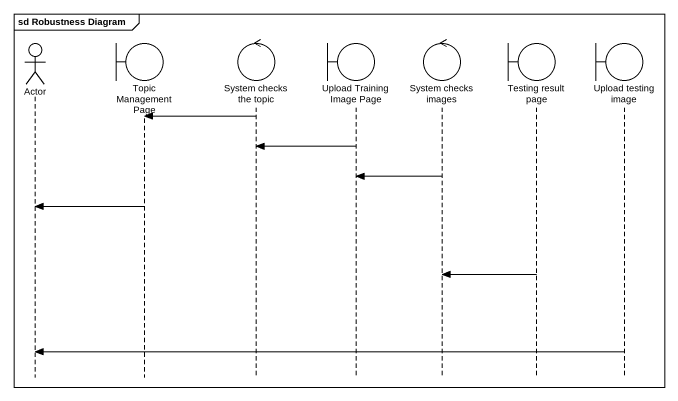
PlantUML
@startuml
mainframe sd Robustness Diagram
hide footbox
actor "Actor" as Actor_
boundary "Topic Management Page" as Topic_Management_Page
control "System checks the topic" as System_checks_the_topic
boundary "Upload Training Image Page" as Upload_Training_Image_Page
control "System checks images" as System_checks_images
boundary "Testing result page" as Testing_result_page
boundary "Upload testing image" as Upload_testing_image

System_checks_the_topic -> Topic_Management_Page
Upload_Training_Image_Page -> System_checks_the_topic
System_checks_images -> Upload_Training_Image_Page
Topic_Management_Page -> Actor_
Testing_result_page -> System_checks_images
Upload_testing_image -> Actor_
@enduml
